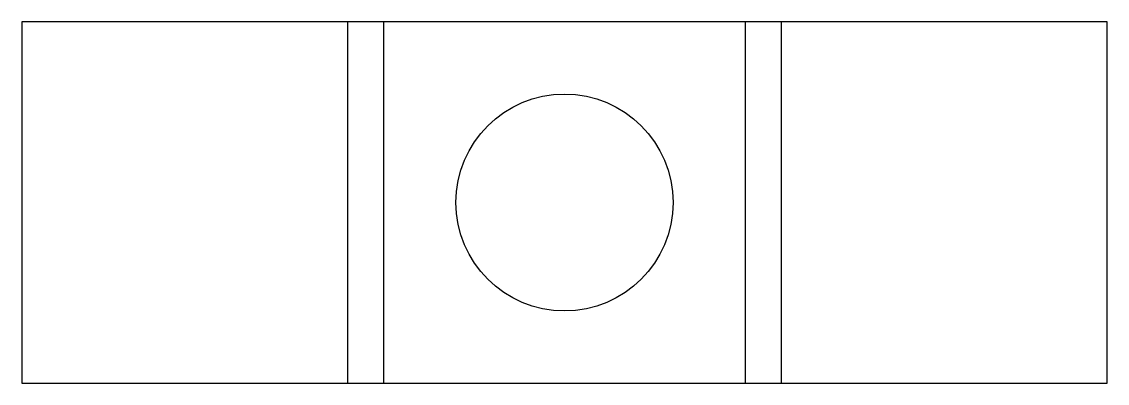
# Model space of a CAD drawing. Header units: millimetres. Extents: x 555.6 to 585.6, y 805.4 to 815.4.
import ezdxf

# ---------------------------------------------------------------- set-up
doc = ezdxf.new("R2010")
doc.units = ezdxf.units.MM

msp = doc.modelspace()

# ---------------------------------------------------------------- linework, layer by layer
for points in [[(555.596, 805.401), (585.596, 805.401), (585.596, 815.401), (555.596, 815.401)], [(564.596, 805.401), (576.596, 805.401), (576.596, 815.401), (564.596, 815.401)]]:
    msp.add_lwpolyline(points, close=True)
at = {"elevation": -2}
msp.add_lwpolyline([(565.596, 805.401), (575.596, 805.401), (575.596, 815.401), (565.596, 815.401)], close=True, dxfattribs=at)
msp.add_circle((570.596, 810.401, 10), 3)

doc.saveas('drawing.dxf')
